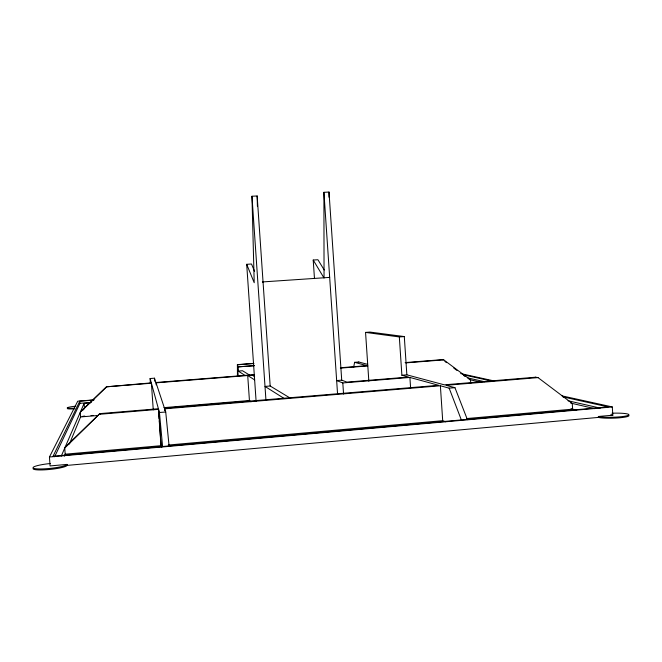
<?xml version="1.0" encoding="UTF-8"?>
<svg xmlns="http://www.w3.org/2000/svg" width="662" height="662" viewBox="0 0 662 662"><rect width="100%" height="100%" fill="white"/><g stroke="black" fill="none" stroke-linecap="round" stroke-linejoin="round"><path stroke-width="0.99" d="M329.006 197.21L329.006 192.046L323.917 192.319L324.049 278.04L313.209 260.034L317.917 259.736L324.239 270.005M237.426 376.372L237.41 364.638L238.221 376.388M353.616 367.377L354.609 362.321L358.796 362.006M100.028 414.238L100.194 413.593M64.404 456.101L65.19 454.19L64.752 448.058L99.821 413.626L158.4 408.727L151.399 383.224L106.681 386.798L80.259 412.294L80.59 416.944L98.009 415.488M106.681 386.798L151.3 382.868L150.109 378.523L154.503 378.192L155.926 382.504L254.564 374.626M69.411 443.995L80.797 416.448M83.511 409.877L84.43 407.668L84.124 403.39L90.305 402.885M61.243 456.151L84.124 403.39M54.615 456.755L79.953 403.34L79.804 401.205L93.176 400.113M79.804 401.205L53.068 456.226L608.047 406.898L562.824 396.861M33.174 468.456A17.08 2.433 -5.9 0 0 48.88 469.532A17.08 2.433 -5.9 0 0 67.061 465.403L66.986 464.41L50.08 465.932L49.443 457.003L77.727 401.189L94.169 399.84M65.116 447.222L99.821 413.626M80.474 411.814L106.772 386.426M263.037 281.847L262.392 281.938L329.676 277.395L328.716 277.502M628.619 415.264A15.987 2.044 -1.7 0 1 617.894 417.929A15.987 2.044 -1.7 0 1 598.431 417.408L598.374 416.489L612.83 415.19L612.3 406.94L562.079 395.893M598.431 417.408L67.061 465.403L66.73 464.798M65.19 454.19L161.106 445.675L161.536 447.595M168.239 445.046L442.696 420.684L445.534 421.777M466.818 418.55L572.63 409.157L572.258 403.448L538.016 377.605L535.517 377.224M49.443 457.003L612.3 406.94M163.994 407.643L249.433 400.51L250.997 401.809M535.839 377.191L444.31 384.837L406.857 374.841L401.884 375.246L399.327 336.941L365.556 332.407L368.842 381.279M99.656 414.271L158.566 409.339L159.443 412.534L162.612 446.809M164.813 410.845L164.673 408.826L440.379 385.772L449.167 388.172L461.455 420.229M538.016 377.605L446.014 385.301L454.951 387.684L467.422 419.7M82.841 416.274L84.877 416.1M91 415.587L93.044 415.422M159.434 412.5L165.732 412.012L169.108 446.229M449.059 388.139L454.951 387.684M289.65 397.763L270.179 386.004L265.007 386.426L283.791 398.251M401.884 375.246L408.537 377.059L346.946 382.115L341.716 380.162L336.652 380.576L342.808 382.942L409.902 377.439L438.699 385.309L164.474 408.222L156.05 382.851L254.282 374.998M79.953 403.34L91.273 402.413M340.409 367.766L366.822 365.656L354.609 362.321M405.144 362.594L442.464 359.615M340.359 368.122L367.815 365.929M405.806 362.892L443.755 359.863L470.517 379.847L470.748 383.364M237.41 364.638L253.629 363.372M253.91 363.496L237.625 364.77L237.774 366.897L254.307 365.747M237.774 366.897L254.059 365.614M237.989 367.029L238.27 371.084L242.515 370.745L249.466 375.031M365.556 332.407L369.934 332.076L404.3 336.569L406.857 374.841M399.327 336.941L404.3 336.569M256.103 401.246L246.694 264.303L251.494 263.997L254.589 271.346M246.694 264.303L254.208 282.715L251.965 196.25L257.154 195.969L270.179 386.004M442.208 359.64L443.755 359.863M460.644 373.583L493.786 380.873M463.317 374.791L491.461 381.031M467.48 377.837L484.567 381.734M568.029 400.767L600.202 408.106M469.126 379.525L481.564 382.413M570.702 403.084L594.89 408.694M610.885 414.726L612.83 415.19M571.066 408.777L576.561 410.117M358.746 361.99L367.369 364.29M252.239 375.164L254.63 376.612M254.638 379.889L247.712 375.528L249.433 400.51M238.27 371.084L244.965 375.395M444.889 361.427L446.502 362.635M453.776 368.064L457.003 370.472M463.474 375.304L465.088 376.504M164.673 408.826L165.732 412.012M158.566 409.339L161.106 445.675M158.607 411.739L159.103 418.765M159.244 420.775L160.932 444.864M156.05 382.851L156.191 384.879M151.399 383.224L153.261 409.828M342.808 382.942L343.561 394.006M329.006 192.046L341.716 380.162M323.917 192.319L337.546 393.725M313.209 260.034L314.475 278.603M251.965 196.25L265.917 399.707M440.379 385.772L442.696 420.684M409.902 377.439L410.589 387.75M150.109 378.523L150.373 383.621M154.494 378.176L154.635 381.238M257.154 195.969L257.402 206.254M66.986 464.41A17.08 2.425 -5.9 0 1 49.261 468.481A17.08 2.425 -5.9 0 1 33.042 467.604A17.08 2.425 -5.9 0 1 50.403 463.508M612.002 413.212A15.987 2.027 -1.7 0 1 628.61 414.379A15.987 2.027 -1.7 0 1 617.704 417.01A15.987 2.027 -1.7 0 1 598.374 416.489M74.856 408.843A10.906 1.018 -5 0 1 67.838 408.164M74.806 408.197A10.906 1.01 -5 0 1 67.259 407.833A10.906 1.01 -5 0 1 75.832 406.154"/></g></svg>
